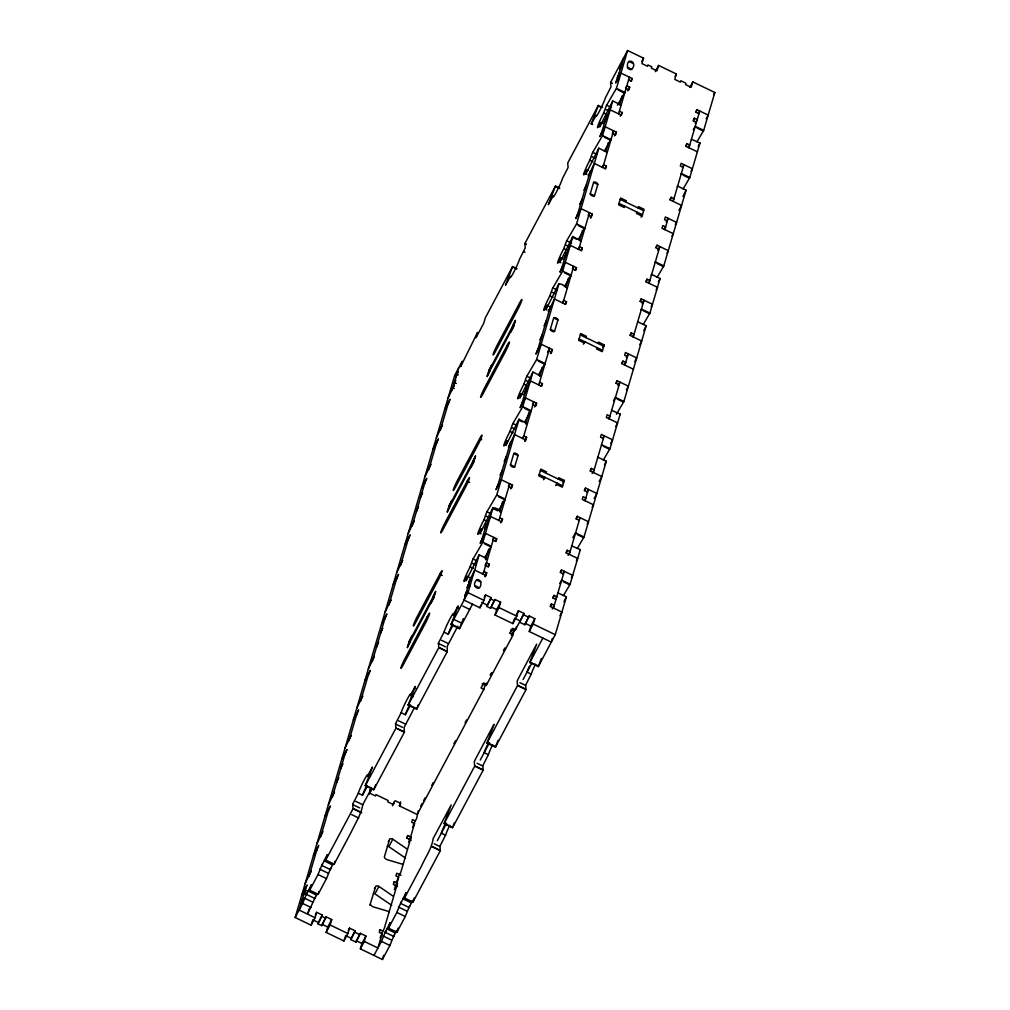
<?xml version="1.0" encoding="UTF-8"?>
<svg xmlns="http://www.w3.org/2000/svg" width="1010" height="1010" viewBox="0 0 1010 1010"><rect width="100%" height="100%" fill="white"/><g stroke="black" fill="none" stroke-linecap="round" stroke-linejoin="round"><path stroke-width="1.5" d="M371.352 788.621L362.767 804.73C361.176 814.653 355.608 822.594 351.253 832.038L334.171 864.131L324.69 859.598L327.328 854.637L325.738 860.065L353.058 808.72L352.705 804.225L358.285 793.229A10.971 0.896 -64.3 0 1 364.307 779.808A10.971 0.896 -64.3 0 1 367.526 775.882L372.463 766.994L365.304 785.692L373.75 789.757L404.366 732.237L404.151 727.351L414.214 708.073M412.598 900.352L409.113 907.498L400.68 903.432L406.134 892.575L404.53 897.991L421.612 865.898C425.791 856.442 431.826 848.551 433.126 838.603L451.205 804.907L444.11 823.63L452.556 827.695L483.159 770.163L482.805 765.668L488.398 754.685A10.971 0.896 -64.3 0 1 492.615 744.787M365.304 785.692L395.92 728.172L395.566 723.678L401.147 712.694A10.971 0.896 -64.3 0 1 407.169 699.261A10.971 0.896 -64.3 0 1 410.388 695.334L415.312 686.447L408.166 705.157L416.612 709.222L447.228 651.69L447.203 646.337L457.783 626.187M444.11 823.63L474.725 766.098L474.271 761.894L475.205 759.634L493.6 725.003L494.117 724.372L486.971 743.082L495.418 747.147L526.021 689.615L525.667 685.121L531.247 674.137A10.971 0.896 -64.3 0 1 535.464 664.239M557.873 592.908L566.408 596.796L555.26 634.684L538.267 666.6L529.833 662.535L536.663 644.14L518.067 679.086L517.133 681.346L517.6 685.462L486.971 743.082M516.855 268.559L512.625 266.526L505.48 285.237L510.416 276.349A10.971 0.896 -64.3 0 0 513.635 272.422A10.971 0.896 -64.3 0 0 519.645 258.989L525.238 248.005L524.884 243.511L555.487 185.991L559.717 188.024M602.579 107.477L598.349 105.444L591.203 124.154L596.14 115.266A10.971 0.896 -64.3 0 0 599.359 111.327A10.971 0.896 -64.3 0 0 605.369 97.907L610.949 86.923L610.608 82.429L627.589 50.5L643.534 58.176L641.943 63.592L647.574 66.306L647.966 64.956L651.766 66.774L651.362 68.137L656.992 70.839L658.583 65.423L676.372 73.983L674.781 79.399L680.399 82.113L680.803 80.762L685.967 83.237L685.563 84.6L691.193 87.302L692.784 81.886L714.84 92.491L703.68 130.378L696.988 141.791M447.266 651.526L440.246 648.016M474.763 765.933L481.82 769.203M482.25 529.707L481.202 529.202L479.952 533.596L492.665 508.371C493.044 506.174 502.677 510.82 501.111 512.436M549.2 306.32L547.092 305.298L545.892 309.704L558.555 284.479C559.123 281.777 567.835 287.762 567.102 288.342M563.1 259.128L560.979 258.106L559.78 262.512L572.847 236.517L581.091 240.948M588.047 170.261L586.987 169.756L585.737 174.149L598.842 148.167L607.199 152.409M361.504 812.785L353.058 808.72M395.92 728.172L404.366 732.237M408.166 705.157L438.782 647.625L438.428 643.13L444.009 632.146A10.971 0.896 -64.3 0 1 450.018 618.726A10.971 0.896 -64.3 0 1 453.25 614.787L458.174 605.899L451.028 624.609L459.474 628.674L472.503 604.182M403.495 897.536L412.976 902.056L440.297 850.71L439.943 846.216L445.536 835.232A10.971 0.896 -64.3 0 1 449.753 825.334M517.574 685.563L526.021 689.615M373.965 955.435L381.439 941.383L385.681 931.005L385.277 932.356L393.723 936.422L394.127 935.071L389.885 945.448L382.411 959.5L360.368 948.882L364.32 941.446L365.923 936.03L360.292 933.316L355.937 942.115L350.773 939.628L355.129 930.841L349.498 928.127L347.907 933.543L343.943 940.992L326.167 932.432L330.118 924.983L331.722 919.567L326.091 916.853L321.736 925.652L317.935 923.822L322.291 915.035L316.673 912.32L315.07 917.749L311.118 925.185L295.16 917.509L454.74 375.316L462.214 361.264L460.623 366.693L477.616 332.341L476.013 337.769L483.714 323.301L485.305 317.872L512.625 266.526M305.777 887.474L299.124 910.073L315.07 917.749M309.098 876.175L317.405 847.945M320.738 836.646L329.045 808.404M332.366 797.117L345.673 751.932M348.993 740.633L357.3 712.391M360.62 701.104L368.94 672.862M372.261 661.563L385.555 616.378M388.888 605.091L397.195 576.849M400.515 565.549L408.835 537.32M412.156 526.021L425.45 480.836M428.783 469.536L437.09 441.307M440.41 430.007L448.73 401.765M452.051 390.479L458.704 367.88M306.977 890.87L305.563 890.189L303.442 895.378M453.578 385.277L455.699 380.088L454.374 382.563M295.16 917.509L302.647 903.458L306.876 893.08L306.484 894.431L314.918 898.496L317.102 893.799M306.484 894.431L311.295 884.773L309.704 890.189L318.036 874.521L322.266 864.143L321.874 865.507L330.32 869.559L333.136 863.664M309.06 909.076L307.57 914.126L315.322 897.133L314.918 898.496M321.874 865.507L324.69 859.598M308.656 889.734L318.137 894.254L318.945 891.552M311.118 925.185L312.305 921.12M318.137 894.254L326.483 878.586L330.712 868.209L330.32 869.559M334.171 864.131L334.979 861.416M317.935 923.822L322.291 915.035M321.736 925.652L326.091 916.853M410.325 641.413L407.295 647.738L409.29 640.959L411.928 635.997L411.524 637.348M450.22 505.871L447.19 512.184L449.185 505.404L451.823 500.455L451.419 501.806M490.115 370.329L487.085 376.642L489.08 369.862L491.719 364.9L491.315 366.264M326.167 932.432L327.758 927.003L331.722 919.567M431.447 601.745L431.043 603.096L433.681 598.147L435.676 591.368L432.633 597.68M471.329 466.203L470.938 467.554L473.576 462.593L475.571 455.813L472.528 462.138M511.224 330.649L510.833 332.012L513.471 327.051L515.466 320.271L512.423 326.584M343.943 940.992L345.142 936.914M350.773 939.628L355.129 930.841M394.19 801.852L393.395 804.566L387.764 801.852L388.156 800.501L375.96 794.63L375.569 795.981L369.938 793.267L371.528 787.85L370.19 790.325M355.937 942.115L360.292 933.316M369.849 905.288L375.695 886.426A3.131 1.389 28 0 1 378.914 886.426L393.256 896.249M482.237 683.846L485.052 685.197L483.853 689.262L417.218 814.489L399.392 805.904L400.591 801.839M469.423 577.417L467.302 576.394L466.052 580.788L479.169 554.806L487.514 559.048M467.302 576.394A10.971 0.896 -64.3 0 1 464.082 580.333A10.971 0.896 -64.3 0 1 470.104 566.913L472.768 559.477L482.868 542.218L493.057 507.601M481.202 529.202A10.971 0.896 -64.3 0 1 477.97 533.141A10.971 0.896 -64.3 0 1 483.992 519.708L486.656 512.285L496.756 495.026L519.064 419.251L527.308 423.695M508.257 441.357L507.197 440.852L505.997 445.258L519.064 419.251M507.197 440.852A10.971 0.896 -64.3 0 1 503.977 444.779A10.971 0.896 -64.3 0 1 509.987 431.358L512.663 423.935L522.763 406.676L532.952 372.059L541.297 376.301M523.205 394.67L521.084 393.66L519.885 398.054L532.952 372.059M521.084 393.66A10.971 0.896 -64.3 0 1 517.865 397.587A10.971 0.896 -64.3 0 1 523.887 384.166L526.551 376.743L536.651 359.472L558.959 283.709M547.092 305.298A10.971 0.896 -64.3 0 1 543.872 309.237A10.971 0.896 -64.3 0 1 549.882 295.816L552.558 288.393L562.658 271.122L572.847 236.517M560.979 258.106A10.971 0.896 -64.3 0 1 557.76 262.044A10.971 0.896 -64.3 0 1 563.782 248.624L566.446 241.188L576.546 223.93L598.842 148.167M586.987 169.756A10.971 0.896 -64.3 0 1 583.767 173.695A10.971 0.896 -64.3 0 1 589.777 160.274L592.453 152.838L602.553 135.58L612.742 100.962L621.175 105.027L620.885 105.596M602.983 123.573L600.874 122.563L599.675 126.97L612.742 100.962M600.874 122.563A10.971 0.896 -64.3 0 1 597.655 126.502A10.971 0.896 -64.3 0 1 603.664 113.07L606.341 105.646L616.441 88.388L627.589 50.5M360.368 948.882L361.959 943.466L365.923 936.03M469.183 582.732L467.062 587.921L468.375 585.434M485.267 576.748L485.924 575.511L474.662 570.095L468.589 582.72L469.915 580.245M619.193 78.502L617.779 77.82L615.658 83.009L620.935 73.086L632.197 78.515L631.401 81.217L628.586 79.866M621.769 64.261L619.648 69.45L620.973 66.976M470.71 577.531L464.057 600.129L480.002 607.805L483.967 600.357L485.558 594.941L491.188 597.642L486.833 606.442L490.62 608.273L494.988 599.473L500.606 602.187L499.016 607.603L495.051 615.039L512.84 623.599L516.804 616.163L518.395 610.747L524.026 613.449L515.517 629.76L512.701 628.409L510.063 633.358L512.878 634.722M481.517 540.817L486.504 523.874M497.299 487.173L510.606 441.989M521.4 405.275L526.387 388.332M537.194 351.619L550.488 306.434M561.295 269.733L566.282 252.79M577.089 216.077L590.383 170.892M601.19 134.178L606.177 117.236M616.984 80.535L623.637 57.936M451.028 624.609L468.021 592.681L479.169 554.806M476.556 580.03C469.839 586.734 482.048 593.324 480.785 582.063A2.348 1.048 28 0 0 478.967 580.03A2.348 1.048 28 0 0 476.556 580.03L480.785 582.063M510.467 464.815L513.8 453.528A2.348 1.048 28 0 1 516.198 453.528A2.348 1.048 28 0 1 518.016 455.56L514.696 466.847A2.348 1.048 28 0 1 512.285 466.847A2.348 1.048 28 0 1 510.467 464.815L514.696 466.847M550.362 329.273L553.682 317.973A2.348 1.048 28 0 1 556.093 317.973A2.348 1.048 28 0 1 557.911 320.006L554.578 331.305A2.348 1.048 28 0 1 552.18 331.305A2.348 1.048 28 0 1 550.362 329.273L554.578 331.305M590.257 193.731L593.577 182.431A2.348 1.048 28 0 1 595.988 182.431A2.348 1.048 28 0 1 597.806 184.464L594.473 195.763A2.348 1.048 28 0 1 592.062 195.763A2.348 1.048 28 0 1 590.257 193.731L594.473 195.763M627.488 67.216C626.225 55.967 638.434 62.544 631.717 69.248A2.348 1.048 28 0 1 629.306 69.248A2.348 1.048 28 0 1 627.488 67.216L631.717 69.248M485.595 559.704L488.714 549.112M499.685 511.817L502.753 501.389M525.541 423.973L529.051 412.055M539.58 376.276L542.206 367.337M565.878 286.928L568.504 277.99M579.475 240.733L582.543 230.305M605.773 151.386L608.399 142.448M619.433 104.977L622.097 95.887M483.108 574.16L493.915 537.446L492.59 539.921M498.902 520.503L509.709 483.79L508.383 486.277M523.003 438.605L533.81 401.904L532.485 404.379M538.797 384.962L549.591 348.248L547.622 351.972M562.898 303.063L573.705 266.35L572.38 268.837M578.692 249.407L589.486 212.706L588.173 215.18M602.793 167.521L613.588 130.808L612.275 133.282M618.574 113.865L629.381 77.151M382.916 931.056L380.101 929.705L379.305 932.407L382.108 933.77L377.929 947.999L364.32 941.446M395.024 886.881L397.006 883.157L394.19 881.806L393.395 884.52L397.612 886.553M409.315 839.335L410.641 836.848L407.825 835.497L407.03 838.212L411.247 840.232M485.924 575.511L486.719 572.796L483.904 571.445L482.591 573.92M485.116 565.347L486.429 562.86L489.244 564.211L488.449 566.926L485.633 565.575M482.313 538.115L480.192 543.304L485.469 533.381L496.731 538.797L495.935 541.511L493.12 540.161M499.697 517.789L502.513 519.153L501.717 521.854L490.456 516.438L484.383 529.063L485.696 526.589M498.107 484.459L495.986 489.648L501.263 479.725L512.524 485.153L511.716 487.855L508.901 486.504M525.162 441.206L526.614 437.254L523.799 435.903L522.486 438.378M522.208 402.561L520.087 407.75L525.364 397.839L536.626 403.255L535.818 405.969L533.002 404.606M539.592 382.247L542.408 383.598L541.612 386.312L530.351 380.896L524.278 393.521L525.591 391.047M550.955 353.55L552.407 349.599L541.158 344.183L535.881 354.106L537.989 348.917M562.368 302.836L563.694 300.349L566.509 301.712L565.714 304.414L554.452 298.998L548.38 311.635L549.692 309.148M562.09 267.019L559.982 272.208L565.259 262.297L576.508 267.713L575.713 270.415L572.897 269.064M578.162 249.18L579.487 246.705L582.303 248.056L581.495 250.77L570.246 245.342L564.173 257.979L565.486 255.492M590.85 218.008L592.302 214.057L581.053 208.641L575.776 218.551L577.884 213.362M602.263 167.294L603.589 164.807L606.404 166.158L605.609 168.872L594.347 163.456L588.274 176.081L589.587 173.606M601.985 131.477L599.877 136.666L605.154 126.742L616.403 132.159L615.608 134.873L612.792 133.522M619.383 111.151L622.198 112.514L621.39 115.216L610.141 109.8L604.056 122.425L605.381 119.95M625.543 88.223L626.856 85.736L629.672 87.1L628.876 89.802L626.061 88.451M397.006 883.157L398.735 877.286L395.92 875.935L396.715 873.221L400.945 875.253M410.641 836.848L414.529 823.63L411.714 822.279L412.509 819.564L415.325 820.928M418.241 811.017L416.65 818.441L413.342 824.64M480.002 607.805L480.798 605.091M385.277 932.356L390.1 922.698L388.497 928.127L396.842 912.459L401.071 902.081L400.68 903.432M382.411 959.5L383.661 955.258M486.833 606.442L491.188 597.642M490.62 608.273L491.024 606.909L496.655 609.623L495.051 615.039M393.723 936.422L396.564 930.488M387.461 927.66L396.943 932.192L398.142 928.127M396.943 932.192L405.275 916.524L409.517 906.134L409.113 907.498M412.976 902.056L414.176 897.991M546.056 473.172L546.448 471.822L540.83 469.107L538.835 475.887L544.453 478.601L544.857 477.238L543.531 479.725M585.952 337.63L586.343 336.279L580.712 333.565L578.717 340.345L584.348 343.059L584.752 341.696L583.427 344.183M624.647 206.154L624.243 207.505L618.612 204.803L620.607 198.023L626.238 200.725L625.834 202.088M486.896 682.949L486.088 685.664L512.487 636.073L514.481 629.293L512.499 633.017M490.721 673.922L490.33 675.286L491.782 672.546M510.063 633.358L511.262 629.293L514.077 630.657M512.84 623.599L514.039 619.534M511.439 635.606L511.843 634.255M558.252 479.043L558.644 477.692L564.274 480.406L562.28 487.173L556.649 484.472L557.053 483.108L555.727 485.595M596.948 347.566L596.544 348.917L602.175 351.631L604.169 344.852L598.539 342.15L598.147 343.501M636.843 212.024L636.439 213.375L642.07 216.089L644.064 209.31L638.434 206.595L638.03 207.959M515.517 629.76L516.325 627.046M524.026 613.449L519.67 622.248L524.821 624.736L529.177 615.936L534.808 618.65L533.217 624.066L529.253 631.502L551.296 642.12L552.394 638.396M524.821 624.736L529.177 615.936M529.253 631.502L530.856 626.086L534.808 618.65M552.281 609.03L554.263 605.318L551.447 603.955L550.652 606.669L561.913 612.085L559.931 615.81M555.475 599.208L556.788 596.733L553.972 595.37L553.177 598.084L555.992 599.435M571.395 577.859L572.708 575.372L561.459 569.956L560.664 572.67L563.479 574.021M568.074 555.374L570.057 551.662L567.241 550.298L566.446 553.013L577.695 558.429L576.382 560.916M587.189 524.203L588.502 521.728L577.253 516.299L576.445 519.014L579.26 520.365M594.183 498.448L596.822 493.486L585.56 488.07L584.765 490.772L587.58 492.135M592.176 473.488L594.158 469.764L591.342 468.413L590.547 471.127L601.808 476.543L599.17 481.505M626.415 389.898L628.397 386.173L617.135 380.757L616.34 383.472L619.155 384.823M624.42 364.938L625.745 362.464L622.93 361.1L622.122 363.815L633.384 369.231M632.727 336.696L634.053 334.222L631.237 332.871L630.442 335.572L641.691 341.001L639.721 344.713M651.185 306.762L652.498 304.288L641.249 298.872L640.441 301.573L643.256 302.937M648.521 283.052L649.847 280.565L647.031 279.214L646.236 281.929L657.485 287.345L656.172 289.82M666.966 253.106L668.292 250.632L657.03 245.215L656.235 247.93L659.05 249.281M672.622 201.154L673.948 198.68L671.132 197.316L670.337 200.03L681.586 205.447L678.947 210.408M688.416 147.498L689.742 145.023L686.926 143.672L686.118 146.374L697.38 151.79M695.233 123.321L697.216 119.609L694.4 118.246L693.605 120.96L696.42 122.311M706.205 118.801L708.187 115.089L696.925 109.661L696.13 112.375L698.945 113.726M553.467 608.02L564.274 571.319L562.949 573.794M569.261 554.376L580.068 517.663L578.743 520.137M585.042 500.72L588.375 489.421L587.05 491.895M593.362 472.478L604.169 435.764L602.844 438.252M609.156 418.822L619.951 382.108L617.981 385.833M624.938 365.166L628.27 353.879L626.288 357.591M633.257 336.936L644.052 300.223L642.082 303.934M649.039 283.28L659.846 246.566L657.864 250.291M664.832 229.623L668.165 218.324L666.183 222.048M673.152 201.381L683.947 164.68L682.634 167.155M688.934 147.738L699.741 111.024L698.428 113.499M563.428 595.622L570.12 584.209L580.295 549.604L571.66 545.905M577.316 548.43L584.007 537.017L606.303 461.254L597.857 457.189L597.466 457.947M603.311 460.08L610.002 448.667L620.191 414.049L611.555 410.363M616.416 414.226L623.902 401.475L646.198 325.7L637.663 321.824M643.206 324.526L649.897 313.113L660.086 278.507L651.639 274.442L651.248 275.212M657.106 277.333L663.785 265.92L686.093 190.158L677.647 186.093L677.256 186.863M683.101 188.984L689.792 177.571L699.981 142.965L691.345 139.266M555.462 186.093L548.342 204.689L553.278 195.801A10.971 0.896 -64.3 0 0 556.497 191.875A10.971 0.896 -64.3 0 0 562.507 178.454L568.1 167.471L567.746 162.964L598.349 105.444M373.75 789.757L375.657 784.795M416.612 709.222L418.266 704.892M459.474 628.674L461.368 623.713M452.556 827.695L445.688 823.819M495.418 747.147L498.056 740.267M538.267 666.6L541.41 658.444M365.418 785.351L371.099 787.914M461.873 622.425L463.35 618.6M453.149 826.079L454.449 822.721M698.2 146.526L699.981 142.965M682.937 196.521L686.093 190.158M658.305 282.068L660.086 278.507M643.736 330.661L646.198 325.7M604.523 464.815L606.303 461.254M563.946 601.758L566.408 596.796M619.799 414.82L620.191 414.049M579.904 550.362L580.295 549.604M456.04 376.919L458.161 371.731L456.836 374.205L458.25 374.887M619.307 72.619L617.198 77.808L618.511 75.333M448.087 397.915L454.172 385.277L452.846 387.764L454.26 388.446M444.766 409.202L450.043 399.291L447.922 404.48M441.206 427.293L442.531 424.819L436.459 437.444M433.126 448.743L438.403 438.82L436.295 444.009M630.884 80.989L632.197 78.515M641.754 61.522L643.534 58.176M627.69 90.812L629.672 87.1M429.578 466.835L430.891 464.348L424.819 476.985M421.498 488.272L426.776 478.361L424.654 483.55M620.216 116.226L622.198 112.514M421.258 495.064L422.584 492.59L420.463 497.778M586.204 185.12L584.083 190.322L585.396 187.835M488.676 371.213L515.062 321.622M614.433 135.883L616.403 132.159M487.476 375.291L513.863 325.7M417.143 509.078L418.456 506.591L416.347 511.792M582.076 199.134L579.955 204.323L581.28 201.849M412.951 523.306L414.277 520.832L408.191 533.457M655.288 71.622L658.583 65.423M404.871 544.756L410.148 534.833L408.027 540.022M605.078 168.645L606.404 166.158M401.323 562.848L402.637 560.361L396.564 572.998M393.243 584.285L398.521 574.374L396.4 579.563M590.32 217.781L592.302 214.057M389.683 602.377L390.996 599.902L384.924 612.527M479.624 438.719L457.631 480.04A7.84 0.644 -64.3 0 0 453.338 489.635A7.84 0.644 -64.3 0 0 455.636 486.82L477.629 445.498A7.84 0.644 -64.3 0 0 481.922 435.903A7.84 0.644 -64.3 0 0 479.624 438.719L481.732 439.729M381.603 623.827L386.88 613.903L384.76 619.092M580.977 250.53L582.303 248.056M675.046 76.457L676.372 73.983M381.376 630.619L382.689 628.132L380.568 633.333M546.309 320.675L544.188 325.864L545.501 323.389M448.781 506.767L475.167 457.176M575.195 270.188L576.508 267.713M447.581 510.833L473.98 461.242M377.248 644.62L378.573 642.145L376.452 647.334M542.181 334.676L540.06 339.865L541.385 337.39M467.125 481.189L445.132 522.511A7.84 0.644 -64.3 0 0 440.84 532.106A7.84 0.644 -64.3 0 0 443.137 529.29L465.13 487.969A7.84 0.644 -64.3 0 0 469.423 478.374A7.84 0.644 -64.3 0 0 467.125 481.189L469.65 482.401M373.056 658.861L374.382 656.374L368.309 668.999M364.976 680.298L370.253 670.387L368.145 675.576M565.183 304.187L566.509 301.712M361.428 698.39L362.741 695.915L356.669 708.54M689.817 87.466L692.784 81.886M353.349 719.84L358.626 709.916L356.505 715.105M550.437 353.323L552.407 349.599M349.788 737.919L351.114 735.444L345.029 748.069M439.729 574.261L417.736 615.582A7.84 0.644 -64.3 0 0 413.444 625.177A7.84 0.644 -64.3 0 0 415.741 622.362L437.734 581.04A7.84 0.644 -64.3 0 0 442.026 571.445A7.84 0.644 -64.3 0 0 439.729 574.261L442.266 575.485M341.708 759.369L346.985 749.445L344.865 754.647M509.798 444.703L508.484 447.177L514.557 434.552L525.819 439.969M541.082 386.085L542.408 383.598M341.481 766.161L342.794 763.686L340.686 768.875M506.414 456.217L504.293 461.406L505.619 458.931M408.886 642.309L435.272 592.718M534.644 406.98L536.626 403.255M407.687 646.375L434.085 596.784M337.353 780.174L338.678 777.687L336.557 782.876M502.286 470.231L500.177 475.42L501.49 472.933M695.612 112.148L696.925 109.661M333.161 794.403L334.487 791.916L328.414 804.553M641.123 217.2L642.448 214.726L618.991 203.427M693.087 120.733L694.4 118.246M325.081 815.84L330.358 805.929L328.25 811.118M524.632 440.979L526.614 437.254M685.601 146.147L686.926 143.672M713.641 94.725L714.84 92.491M321.534 833.932L322.846 831.457L316.774 844.082M313.453 855.382L318.731 845.458L316.61 850.647M510.542 488.865L512.524 485.153M309.893 873.473L311.219 870.986L305.134 883.624M669.807 199.803L671.132 197.316M301.813 894.91L307.091 885L304.969 890.189M500.531 522.864L502.513 519.153M305.563 890.189L304.25 892.676L306.169 893.585M301.788 901.034L303.101 898.547L300.98 903.735M466.721 591.09L464.6 596.279L465.926 593.792M691.08 171.22L692.393 168.733L681.131 163.317L680.336 166.031L683.151 167.382M495.405 541.284L496.731 538.797M358.285 793.229L362.514 795.261L367.299 786.26M401.147 712.694L405.363 714.726L410.502 705.081M444.009 632.146L448.225 634.179L453.364 624.534M664.315 229.396L665.628 226.909L662.825 225.558L662.017 228.273L673.279 233.689L671.953 236.163M655.717 247.69L657.03 245.215M602.856 347.339L604.169 344.852M487.931 566.698L489.244 564.211M369.95 790.211L371.276 787.737M484.737 576.521L486.719 572.796M368.991 794.39L371.63 789.429M675.286 224.876L676.599 222.389L665.35 216.973L664.542 219.688L667.357 221.038M645.706 281.689L647.031 279.214M639.923 301.346L641.249 298.872M315.347 914.795L316.673 912.32M484.244 597.415L485.558 594.941M629.912 335.345L631.237 332.871M491.681 605.672L494.988 599.473M621.605 363.587L622.93 361.1M615.822 383.245L617.135 380.757M562.961 482.881L564.274 480.406M392.448 805.677L395.087 800.715L400.717 803.43L399.392 805.904M496.655 609.623L500.606 602.187M634.734 361.656L636.704 357.944L625.455 352.515L624.66 355.23L627.462 356.58M608.626 418.594L609.952 416.107L607.136 414.756L606.341 417.471L617.59 422.887L615.62 426.611M388.269 841.721L388.926 840.471M389.506 845.433L392.802 839.234L407.144 849.044M590.029 470.887L591.342 468.413M348.185 930.601L349.498 928.127M516.413 614.459L518.395 610.747M584.234 490.544L585.56 488.07M610.633 443.554L612.603 439.83L601.354 434.414L600.546 437.128L603.361 438.479M374.382 888.914L375.038 887.676M420.64 806.245L422.117 803.468M423.594 800.678L425.084 797.9M431.75 785.376L433.227 782.586M453.957 743.638L455.434 740.848M465.055 722.769L466.544 719.978M503.434 650.655L504.886 647.928M375.606 892.625L378.914 886.426M584.525 500.48L585.851 498.006L583.035 496.655L582.24 499.357L593.489 504.785L592.176 507.26M575.927 518.787L577.253 516.299M406.5 837.972L407.825 835.497M412.547 827.354L414.529 823.63M408.52 842.037L411.158 837.075L400.856 872.097L398.218 877.059M565.916 552.786L567.241 550.298M393.534 883.043L394.19 881.806M560.133 572.443L561.459 569.956M396.097 882.248L398.079 878.523M394.228 889.595L397.523 883.397L384.229 928.569L381.591 933.53M552.659 597.857L553.972 595.37M550.134 606.442L551.447 603.955M379.432 930.942L380.101 929.705M380.139 937.482L382.108 933.77M529.833 662.535L542.862 638.055M437.355 840.636L446.584 823.276M480.217 760.088L489.446 742.729M523.079 679.541L531.954 662.863M601.468 444.779L610.002 448.667M617.4 105.204L624.887 92.453L616.441 88.388M604.308 151.058L610.987 139.645L602.553 135.58M578.301 239.408L584.992 227.995L576.546 223.93M564.413 286.6L571.105 275.187L562.658 271.122M538.406 374.95L545.097 363.537L536.651 359.472M524.518 422.142L531.209 410.729L522.763 406.676M680.992 174.162L681.346 173.505L689.792 177.571M498.511 510.492L505.202 499.091L496.756 495.026M484.623 557.697L491.315 546.284L482.868 542.218M654.985 262.512L655.351 261.855L663.785 265.92M641.097 309.704L641.464 309.06L649.897 313.113M693.302 129.659L695.246 126.313L703.68 130.378M613.512 400.755L615.456 397.41L623.902 401.475M572.822 537.636L575.561 532.952L584.007 537.017M559.729 583.49L561.674 580.144L570.12 584.209M403.154 864.434L386.817 859.573A3.131 1.389 28 0 1 384.406 856.859L389.582 839.234A3.131 1.389 28 0 1 392.802 839.234M389.267 911.639L372.93 906.765A3.131 1.389 28 0 1 370.506 904.051M629.154 61.572L633.371 63.605M620.456 66.748L621.857 67.417M616.466 80.295L617.867 80.977M610.608 82.429L612.01 83.098M610.545 82.706L611.946 83.388M618.196 90.054L624.521 93.097M696.988 127.98L703.326 131.035M606.581 105.179L610.81 107.199M599.587 106.605L601 107.287M605.924 109.522L608.386 110.696M603.664 113.07L606.833 114.597M591.254 123.826L592.668 124.508M604.296 137.246L610.633 140.289M683.101 175.172L689.439 178.227M592.693 152.371L596.923 154.404M592.037 156.714L595.193 158.229M589.777 160.274L592.946 161.789M585.787 173.821L586.848 174.326M593.577 182.431L597.806 184.464M620.191 199.361L643.648 210.661M556.725 187.153L559.54 188.516M588.691 215.408L591.506 216.771M578.301 225.596L584.626 228.651M657.093 263.534L663.431 266.577M572.455 237.274L576.243 239.105M566.686 240.721L571.622 243.094M566.029 245.064L569.728 246.844M563.782 248.624L566.938 250.139M524.884 243.511L526.286 244.193M524.821 243.801L526.223 244.47M559.792 262.171L560.84 262.688M523.609 251.553L525.011 252.235M564.401 272.788L570.738 275.844M643.206 310.726L649.544 313.769M513.875 267.7L516.678 269.051M552.798 287.913L557.028 289.946M552.142 292.256L555.311 293.784M549.882 295.816L553.051 297.344M545.892 309.363L546.953 309.881M553.682 317.973L557.911 320.006M580.295 334.916L603.753 346.203M579.096 338.981L602.553 350.268M548.796 350.962L551.611 352.313M538.406 361.151L544.731 364.193M617.198 399.076L623.536 402.119M526.803 376.263L531.02 378.295M526.134 380.606L528.596 381.793M523.887 384.166L527.043 385.694M524.518 408.343L530.843 411.386M603.311 446.269L609.649 449.324M454.904 382.803L456.305 383.472M518.66 420.021L522.46 421.852M512.903 423.455L517.133 425.488M512.247 427.798L514.709 428.985M509.987 431.358L513.156 432.886M513.8 453.528L518.016 455.56M540.4 470.458L563.858 481.745M539.201 474.523L562.658 485.81M498.511 496.693L504.836 499.735M577.316 534.618L583.641 537.673M492.665 508.371L497.728 510.808M486.908 511.817L490.595 513.585M486.239 516.16L489.408 517.676M483.992 519.708L487.161 521.236M480.002 533.267L481.05 533.772M484.623 543.885L490.948 546.928M563.416 581.81L569.754 584.866M473.021 559.01L477.238 561.042M472.352 563.353L475.521 564.868M470.104 566.913L473.261 568.428M469.385 580.018L470.799 580.687M474.902 585.674L479.119 587.706M467.857 585.207L469.789 586.116M490.784 599.006L494.584 600.836M523.622 614.812L528.785 617.287M468.021 592.681L483.967 600.357M499.016 607.603L516.804 616.163M533.217 624.066L555.26 634.684M481.606 602.377L487.237 605.091M514.431 618.183L520.062 620.898M525.225 623.372L530.856 626.086M462.681 606.025L469.713 609.421M457.202 607.351L458.616 608.033M453.25 614.787L455.358 615.81M453.806 619.383L460.85 622.766M451.192 624.117L458.237 627.5M532.813 663.406L538.444 666.108M531.247 674.137L527.031 672.105A10.971 0.896 -64.3 0 1 529.366 666.209M441.458 640.264L448.49 643.648M438.327 643.42L445.372 646.804M519.948 682.709L525.579 685.411M517.638 685.272L524.67 688.656M438.782 647.625L447.228 651.69M486.492 684.313L483.676 682.949L481.038 687.911L483.853 689.262M414.34 687.898L415.754 688.567M410.388 695.334L413.204 696.685M408.343 704.664L415.375 708.048M488.55 743.272L495.582 746.655M488.398 754.685L484.169 752.652A10.971 0.896 -64.3 0 1 485.015 750.291M398.597 720.812L405.629 724.195M395.466 723.968L402.51 727.351M477.086 763.244L482.717 765.959M397.385 728.563L404.417 731.947M474.725 766.098L483.159 770.163M367.526 775.882L369.635 776.892M445.536 835.232L441.307 833.2A10.971 0.896 -64.3 0 1 442.468 830.043M355.735 801.347L362.767 804.73M352.616 804.503L359.648 807.899M434.224 843.792L439.855 846.506M354.523 809.111L361.555 812.494M431.914 846.367L438.959 849.751M431.863 846.645L440.297 850.71M351.682 814.628L358.714 818.012M324.286 860.949L332.732 865.014M403.091 898.887L411.537 902.953M319.627 869.105L328.073 873.17M398.432 907.031L406.878 911.096M318.036 874.521L326.483 878.586M396.842 912.459L405.275 916.524M308.252 891.085L316.698 895.15M387.057 929.023L395.503 933.076M304.237 898.029L312.683 902.094M383.042 935.967L391.489 940.032M302.647 903.458L311.08 907.523M381.439 941.383L389.885 945.448M321.9 916.386L325.687 918.216M354.737 932.192L359.888 934.679M330.118 924.983L347.907 933.543M312.709 919.756L318.339 922.471M322.127 924.301L327.758 927.003M345.546 935.563L351.177 938.277M356.328 940.752L361.959 943.466M405.578 858.121L388.837 846.67A3.131 1.389 28 0 0 387.234 846.153M391.691 905.313L374.95 893.875A3.131 1.389 28 0 0 373.347 893.345M485.33 749.508A10.971 0.896 -64.3 0 1 486.088 747.716M486.504 746.756A10.971 0.896 -64.3 0 1 486.959 745.759M487.426 744.749A10.971 0.896 -64.3 0 1 487.906 743.751M442.822 829.185A10.971 0.896 -64.3 0 1 443.655 827.304M444.097 826.306A10.971 0.896 -64.3 0 1 444.564 825.296M445.044 824.286A10.971 0.896 -64.3 0 1 445.524 823.302M448.225 634.179A10.971 0.896 -64.3 0 1 452.442 624.281M405.363 714.726A10.971 0.896 -64.3 0 1 409.58 704.828M362.514 795.261A10.971 0.896 -64.3 0 1 366.731 785.376M519.519 303.164L497.526 344.498A7.84 0.644 -64.3 0 0 493.221 354.081A7.84 0.644 -64.3 0 0 495.531 351.278L517.524 309.944A7.84 0.644 -64.3 0 0 521.817 300.361A7.84 0.644 -64.3 0 0 519.519 303.164M507.02 345.635L485.027 386.969A7.84 0.644 -64.3 0 0 480.722 396.551A7.84 0.644 -64.3 0 0 483.033 393.748L505.025 352.414A7.84 0.644 -64.3 0 0 509.318 342.832A7.84 0.644 -64.3 0 0 507.02 345.635M427.23 616.731L405.237 658.053A7.84 0.644 -64.3 0 0 400.945 667.648A7.84 0.644 -64.3 0 0 403.242 664.832L425.235 623.511A7.84 0.644 -64.3 0 0 429.528 613.928A7.84 0.644 -64.3 0 0 427.23 616.731"/></g></svg>
